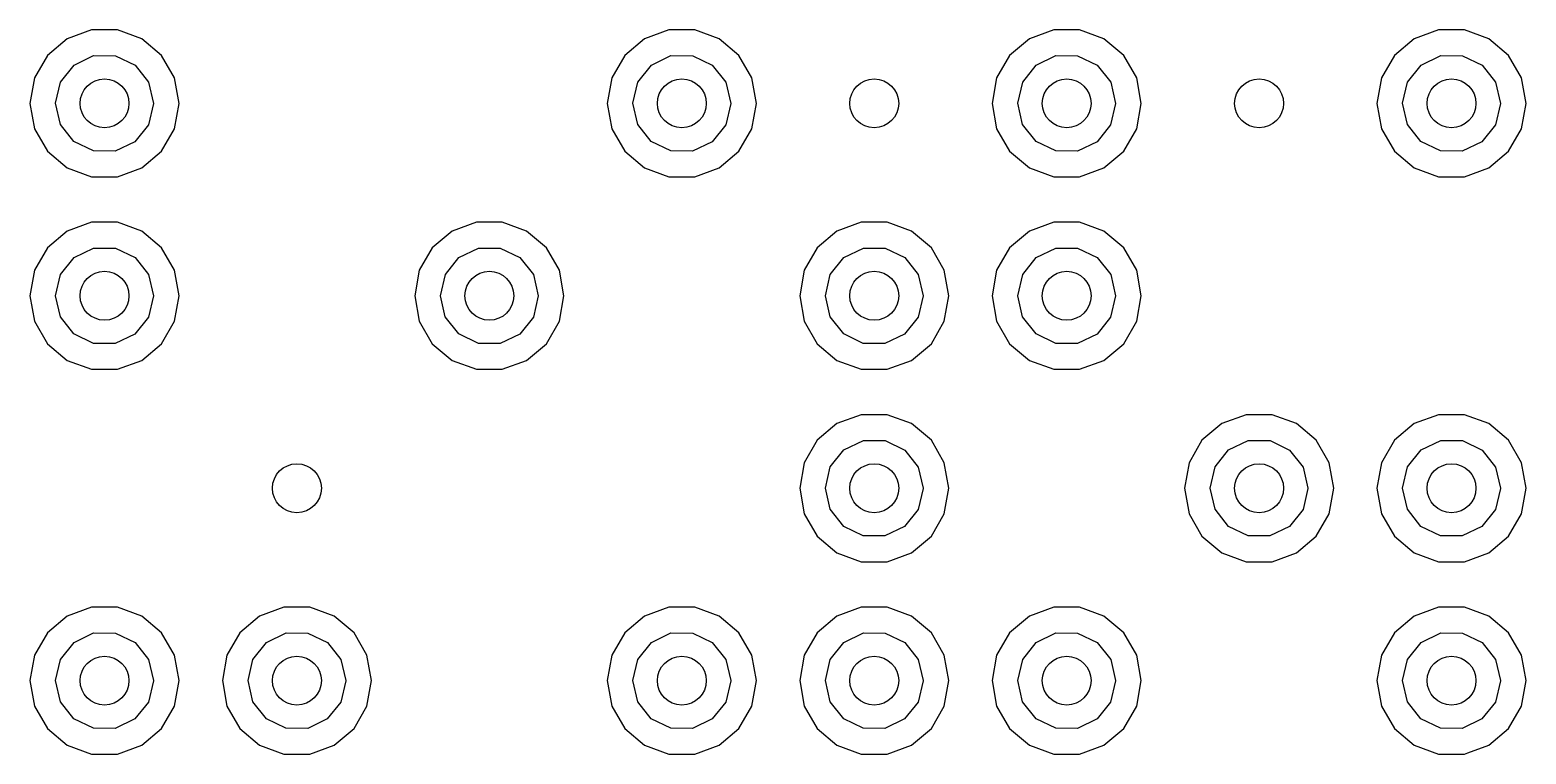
# Model space of a CAD drawing. Extents: x 2.01 to 4.77, y -4.11 to -1.35.
# Drawn here: x 4.1492 to 4.3941, y -2.9274 to -2.8089 of the extents above; entities that cross this region are included whole.
import ezdxf

# ---------------------------------------------------------------- set-up
doc = ezdxf.new("R2010")
doc.units = 0
doc.header["$MEASUREMENT"] = 0
doc.layers.add('BLACK', color=7, linetype='CONTINUOUS')

msp = doc.modelspace()

# ---------------------------------------------------------------- linework, layer by layer
at = {"layer": 'BLACK', "linetype": 'CONTINUOUS'}
for p, q in [((4.15531, -2.8103), (4.15207, -2.81302)), ((4.1593, -2.80885), (4.15531, -2.8103)), ((4.16354, -2.80885), (4.1593, -2.80885)), ((4.16752, -2.8103), (4.16354, -2.80885)), ((4.17077, -2.81302), (4.16752, -2.8103)), ((4.2498, -2.8103), (4.24656, -2.81302)), ((4.25379, -2.80885), (4.2498, -2.8103)), ((4.25802, -2.80885), (4.25379, -2.80885)), ((4.26201, -2.8103), (4.25802, -2.80885)), ((4.26526, -2.81302), (4.26201, -2.8103)), ((4.3128, -2.8103), (4.30955, -2.81302)), ((4.31678, -2.80885), (4.3128, -2.8103)), ((4.32102, -2.80885), (4.31678, -2.80885)), ((4.325, -2.8103), (4.32102, -2.80885)), ((4.32825, -2.81302), (4.325, -2.8103)), ((4.37579, -2.8103), (4.37254, -2.81302)), ((4.37977, -2.80885), (4.37579, -2.8103)), ((4.38401, -2.80885), (4.37977, -2.80885)), ((4.38799, -2.8103), (4.38401, -2.80885)), ((4.39124, -2.81302), (4.38799, -2.8103)), ((4.15207, -2.81302), (4.14995, -2.81669)), ((4.15644, -2.81461), (4.15964, -2.81306)), ((4.15964, -2.81306), (4.1632, -2.81307)), ((4.1632, -2.81307), (4.16641, -2.81461)), ((4.17289, -2.81669), (4.17077, -2.81302)), ((4.24656, -2.81302), (4.24444, -2.81669)), ((4.25093, -2.81461), (4.25413, -2.81306)), ((4.25413, -2.81306), (4.25769, -2.81307)), ((4.25769, -2.81307), (4.2609, -2.81461)), ((4.26737, -2.81669), (4.26526, -2.81302)), ((4.30955, -2.81302), (4.30743, -2.81669)), ((4.31392, -2.81461), (4.31713, -2.81306)), ((4.31713, -2.81306), (4.32068, -2.81307)), ((4.32068, -2.81307), (4.32389, -2.81461)), ((4.33037, -2.81669), (4.32825, -2.81302)), ((4.37254, -2.81302), (4.37042, -2.81669)), ((4.37691, -2.81461), (4.38012, -2.81306)), ((4.38012, -2.81306), (4.38368, -2.81307)), ((4.38368, -2.81307), (4.38688, -2.81461)), ((4.39336, -2.81669), (4.39124, -2.81302)), ((4.15421, -2.81738), (4.15644, -2.81461)), ((4.16641, -2.81461), (4.16863, -2.8174)), ((4.2487, -2.81738), (4.25093, -2.81461)), ((4.2609, -2.81461), (4.26311, -2.8174)), ((4.3117, -2.81738), (4.31392, -2.81461)), ((4.32389, -2.81461), (4.32611, -2.8174)), ((4.37469, -2.81738), (4.37691, -2.81461)), ((4.38688, -2.81461), (4.3891, -2.8174)), ((4.14995, -2.81669), (4.14921, -2.82087)), ((4.15342, -2.82085), (4.15421, -2.81738)), ((4.16863, -2.8174), (4.16942, -2.82087)), ((4.17362, -2.82087), (4.17289, -2.81669)), ((4.24444, -2.81669), (4.2437, -2.82087)), ((4.24791, -2.82085), (4.2487, -2.81738)), ((4.26311, -2.8174), (4.26391, -2.82087)), ((4.26811, -2.82087), (4.26737, -2.81669)), ((4.30743, -2.81669), (4.30669, -2.82087)), ((4.3109, -2.82085), (4.3117, -2.81738)), ((4.32611, -2.8174), (4.3269, -2.82087)), ((4.3311, -2.82087), (4.33037, -2.81669)), ((4.37042, -2.81669), (4.36968, -2.82087)), ((4.37389, -2.82085), (4.37469, -2.81738)), ((4.3891, -2.8174), (4.38989, -2.82087)), ((4.39409, -2.82087), (4.39336, -2.81669)), ((4.14921, -2.82087), (4.14995, -2.82504)), ((4.1542, -2.82432), (4.15342, -2.82085)), ((4.16942, -2.82089), (4.16861, -2.82436)), ((4.16942, -2.82087), (4.16942, -2.82089)), ((4.17289, -2.82504), (4.17362, -2.82087)), ((4.2437, -2.82087), (4.24444, -2.82504)), ((4.24869, -2.82432), (4.24791, -2.82085)), ((4.26391, -2.82089), (4.2631, -2.82436)), ((4.26391, -2.82087), (4.26391, -2.82089)), ((4.26737, -2.82504), (4.26811, -2.82087)), ((4.30669, -2.82087), (4.30743, -2.82504)), ((4.31168, -2.82432), (4.3109, -2.82085)), ((4.3269, -2.82089), (4.32609, -2.82436)), ((4.3269, -2.82087), (4.3269, -2.82089)), ((4.33037, -2.82504), (4.3311, -2.82087)), ((4.36968, -2.82087), (4.37042, -2.82504)), ((4.37468, -2.82432), (4.37389, -2.82085)), ((4.38989, -2.82089), (4.38909, -2.82436)), ((4.38989, -2.82087), (4.38989, -2.82089)), ((4.39336, -2.82504), (4.39409, -2.82087)), ((4.14995, -2.82504), (4.15207, -2.82871)), ((4.15642, -2.82711), (4.1542, -2.82432)), ((4.16861, -2.82436), (4.16639, -2.82714)), ((4.17077, -2.82871), (4.17289, -2.82504)), ((4.24444, -2.82504), (4.24656, -2.82871)), ((4.2509, -2.82711), (4.24869, -2.82432)), ((4.2631, -2.82436), (4.26087, -2.82714)), ((4.26526, -2.82871), (4.26737, -2.82504)), ((4.30743, -2.82504), (4.30955, -2.82871)), ((4.3139, -2.82711), (4.31168, -2.82432)), ((4.32609, -2.82436), (4.32387, -2.82714)), ((4.32825, -2.82871), (4.33037, -2.82504)), ((4.37042, -2.82504), (4.37254, -2.82871)), ((4.37689, -2.82711), (4.37468, -2.82432)), ((4.38909, -2.82436), (4.38686, -2.82714)), ((4.39124, -2.82871), (4.39336, -2.82504)), ((4.15962, -2.82866), (4.15642, -2.82711)), ((4.16639, -2.82714), (4.16318, -2.82867)), ((4.25411, -2.82866), (4.2509, -2.82711)), ((4.26087, -2.82714), (4.25766, -2.82867)), ((4.3171, -2.82866), (4.3139, -2.82711)), ((4.32387, -2.82714), (4.32066, -2.82867)), ((4.38009, -2.82866), (4.37689, -2.82711)), ((4.38686, -2.82714), (4.38365, -2.82867)), ((4.15207, -2.82871), (4.15531, -2.83144)), ((4.16318, -2.82867), (4.15962, -2.82866)), ((4.16752, -2.83144), (4.17077, -2.82871)), ((4.24656, -2.82871), (4.2498, -2.83144)), ((4.25766, -2.82867), (4.25411, -2.82866)), ((4.26201, -2.83144), (4.26526, -2.82871)), ((4.30955, -2.82871), (4.3128, -2.83144)), ((4.32066, -2.82867), (4.3171, -2.82866)), ((4.325, -2.83144), (4.32825, -2.82871)), ((4.37254, -2.82871), (4.37579, -2.83144)), ((4.38365, -2.82867), (4.38009, -2.82866)), ((4.38799, -2.83144), (4.39124, -2.82871)), ((4.15531, -2.83144), (4.1593, -2.83289)), ((4.1593, -2.83289), (4.16354, -2.83289)), ((4.16354, -2.83289), (4.16752, -2.83144)), ((4.2498, -2.83144), (4.25379, -2.83289)), ((4.25379, -2.83289), (4.25802, -2.83289)), ((4.25802, -2.83289), (4.26201, -2.83144)), ((4.3128, -2.83144), (4.31678, -2.83289)), ((4.31678, -2.83289), (4.32102, -2.83289)), ((4.32102, -2.83289), (4.325, -2.83144)), ((4.37579, -2.83144), (4.37977, -2.83289)), ((4.37977, -2.83289), (4.38401, -2.83289)), ((4.38401, -2.83289), (4.38799, -2.83144)), ((4.1593, -2.84034), (4.15531, -2.84179)), ((4.16354, -2.84034), (4.1593, -2.84034)), ((4.16752, -2.84179), (4.16354, -2.84034)), ((4.22229, -2.84034), (4.21831, -2.84179)), ((4.22653, -2.84034), (4.22229, -2.84034)), ((4.23051, -2.84179), (4.22653, -2.84034)), ((4.28528, -2.84034), (4.2813, -2.84179)), ((4.28952, -2.84034), (4.28528, -2.84034)), ((4.2935, -2.84179), (4.28952, -2.84034)), ((4.31678, -2.84034), (4.3128, -2.84179)), ((4.32102, -2.84034), (4.31678, -2.84034)), ((4.325, -2.84179), (4.32102, -2.84034)), ((4.15531, -2.84179), (4.15207, -2.84452)), ((4.17077, -2.84452), (4.16752, -2.84179)), ((4.21831, -2.84179), (4.21506, -2.84452)), ((4.23376, -2.84452), (4.23051, -2.84179)), ((4.2813, -2.84179), (4.27805, -2.84452)), ((4.29675, -2.84452), (4.2935, -2.84179)), ((4.3128, -2.84179), (4.30955, -2.84452)), ((4.32825, -2.84452), (4.325, -2.84179)), ((4.15207, -2.84452), (4.14995, -2.84819)), ((4.15644, -2.8461), (4.15964, -2.84456)), ((4.15964, -2.84456), (4.1632, -2.84456)), ((4.1632, -2.84456), (4.16641, -2.84611)), ((4.17289, -2.84819), (4.17077, -2.84452)), ((4.21506, -2.84452), (4.21294, -2.84819)), ((4.21943, -2.8461), (4.22264, -2.84456)), ((4.22264, -2.84456), (4.2262, -2.84456)), ((4.2262, -2.84456), (4.2294, -2.84611)), ((4.23588, -2.84819), (4.23376, -2.84452)), ((4.27805, -2.84452), (4.27593, -2.84819)), ((4.28242, -2.8461), (4.28563, -2.84456)), ((4.28563, -2.84456), (4.28919, -2.84456)), ((4.28919, -2.84456), (4.29239, -2.84611)), ((4.29887, -2.84819), (4.29675, -2.84452)), ((4.30955, -2.84452), (4.30743, -2.84819)), ((4.31392, -2.8461), (4.31713, -2.84456)), ((4.31713, -2.84456), (4.32068, -2.84456)), ((4.32068, -2.84456), (4.32389, -2.84611)), ((4.33037, -2.84819), (4.32825, -2.84452)), ((4.15421, -2.84888), (4.15644, -2.8461)), ((4.16641, -2.84611), (4.16863, -2.84889)), ((4.21721, -2.84888), (4.21943, -2.8461)), ((4.2294, -2.84611), (4.23162, -2.84889)), ((4.2802, -2.84888), (4.28242, -2.8461)), ((4.29239, -2.84611), (4.29461, -2.84889)), ((4.3117, -2.84888), (4.31392, -2.8461)), ((4.32389, -2.84611), (4.32611, -2.84889)), ((4.14995, -2.84819), (4.14921, -2.85236)), ((4.15342, -2.85235), (4.15421, -2.84888)), ((4.16863, -2.84889), (4.16942, -2.85236)), ((4.17362, -2.85236), (4.17289, -2.84819)), ((4.21294, -2.84819), (4.2122, -2.85236)), ((4.21641, -2.85235), (4.21721, -2.84888)), ((4.23162, -2.84889), (4.23241, -2.85236)), ((4.23661, -2.85236), (4.23588, -2.84819)), ((4.27593, -2.84819), (4.2752, -2.85236)), ((4.2794, -2.85235), (4.2802, -2.84888)), ((4.29461, -2.84889), (4.2954, -2.85236)), ((4.29961, -2.85236), (4.29887, -2.84819)), ((4.30743, -2.84819), (4.30669, -2.85236)), ((4.3109, -2.85235), (4.3117, -2.84888)), ((4.32611, -2.84889), (4.3269, -2.85236)), ((4.3311, -2.85236), (4.33037, -2.84819)), ((4.14921, -2.85236), (4.14995, -2.85654)), ((4.1542, -2.85582), (4.15342, -2.85235)), ((4.16942, -2.85239), (4.16861, -2.85586)), ((4.16942, -2.85236), (4.16942, -2.85239)), ((4.17289, -2.85654), (4.17362, -2.85236)), ((4.2122, -2.85236), (4.21294, -2.85654)), ((4.21719, -2.85582), (4.21641, -2.85235)), ((4.23241, -2.85239), (4.23161, -2.85586)), ((4.23241, -2.85236), (4.23241, -2.85239)), ((4.23588, -2.85654), (4.23661, -2.85236)), ((4.2752, -2.85236), (4.27593, -2.85654)), ((4.28019, -2.85582), (4.2794, -2.85235)), ((4.2954, -2.85239), (4.2946, -2.85586)), ((4.2954, -2.85236), (4.2954, -2.85239)), ((4.29887, -2.85654), (4.29961, -2.85236)), ((4.30669, -2.85236), (4.30743, -2.85654)), ((4.31168, -2.85582), (4.3109, -2.85235)), ((4.3269, -2.85239), (4.32609, -2.85586)), ((4.3269, -2.85236), (4.3269, -2.85239)), ((4.33037, -2.85654), (4.3311, -2.85236)), ((4.14995, -2.85654), (4.15207, -2.86021)), ((4.15642, -2.85861), (4.1542, -2.85582)), ((4.16861, -2.85586), (4.16639, -2.85863)), ((4.17077, -2.86021), (4.17289, -2.85654)), ((4.21294, -2.85654), (4.21506, -2.86021)), ((4.21941, -2.85861), (4.21719, -2.85582)), ((4.23161, -2.85586), (4.22938, -2.85863)), ((4.23376, -2.86021), (4.23588, -2.85654)), ((4.27593, -2.85654), (4.27805, -2.86021)), ((4.2824, -2.85861), (4.28019, -2.85582)), ((4.2946, -2.85586), (4.29237, -2.85863)), ((4.29675, -2.86021), (4.29887, -2.85654)), ((4.30743, -2.85654), (4.30955, -2.86021)), ((4.3139, -2.85861), (4.31168, -2.85582)), ((4.32609, -2.85586), (4.32387, -2.85863)), ((4.32825, -2.86021), (4.33037, -2.85654)), ((4.15962, -2.86016), (4.15642, -2.85861)), ((4.16318, -2.86017), (4.15962, -2.86016)), ((4.16639, -2.85863), (4.16318, -2.86017)), ((4.22261, -2.86016), (4.21941, -2.85861)), ((4.22617, -2.86017), (4.22261, -2.86016)), ((4.22938, -2.85863), (4.22617, -2.86017)), ((4.2856, -2.86016), (4.2824, -2.85861)), ((4.28916, -2.86017), (4.2856, -2.86016)), ((4.29237, -2.85863), (4.28916, -2.86017)), ((4.3171, -2.86016), (4.3139, -2.85861)), ((4.32066, -2.86017), (4.3171, -2.86016)), ((4.32387, -2.85863), (4.32066, -2.86017)), ((4.15207, -2.86021), (4.15531, -2.86293)), ((4.16752, -2.86293), (4.17077, -2.86021)), ((4.21506, -2.86021), (4.21831, -2.86293)), ((4.23051, -2.86293), (4.23376, -2.86021)), ((4.27805, -2.86021), (4.2813, -2.86293)), ((4.2935, -2.86293), (4.29675, -2.86021)), ((4.30955, -2.86021), (4.3128, -2.86293)), ((4.325, -2.86293), (4.32825, -2.86021)), ((4.15531, -2.86293), (4.1593, -2.86438)), ((4.1593, -2.86438), (4.16354, -2.86438)), ((4.16354, -2.86438), (4.16752, -2.86293)), ((4.21831, -2.86293), (4.22229, -2.86438)), ((4.22229, -2.86438), (4.22653, -2.86438)), ((4.22653, -2.86438), (4.23051, -2.86293)), ((4.2813, -2.86293), (4.28528, -2.86438)), ((4.28528, -2.86438), (4.28952, -2.86438)), ((4.28952, -2.86438), (4.2935, -2.86293)), ((4.3128, -2.86293), (4.31678, -2.86438)), ((4.31678, -2.86438), (4.32102, -2.86438)), ((4.32102, -2.86438), (4.325, -2.86293)), ((4.28528, -2.87184), (4.2813, -2.87329)), ((4.28952, -2.87184), (4.28528, -2.87184)), ((4.2935, -2.87329), (4.28952, -2.87184)), ((4.34827, -2.87184), (4.34429, -2.87329)), ((4.35251, -2.87184), (4.34827, -2.87184)), ((4.3565, -2.87329), (4.35251, -2.87184)), ((4.37977, -2.87184), (4.37579, -2.87329)), ((4.38401, -2.87184), (4.37977, -2.87184)), ((4.38799, -2.87329), (4.38401, -2.87184)), ((4.2813, -2.87329), (4.27805, -2.87601)), ((4.29675, -2.87601), (4.2935, -2.87329)), ((4.34429, -2.87329), (4.34104, -2.87601)), ((4.35974, -2.87601), (4.3565, -2.87329)), ((4.37579, -2.87329), (4.37254, -2.87601)), ((4.39124, -2.87601), (4.38799, -2.87329)), ((4.27805, -2.87601), (4.27593, -2.87968)), ((4.28242, -2.8776), (4.28563, -2.87606)), ((4.28563, -2.87606), (4.28919, -2.87606)), ((4.28919, -2.87606), (4.29239, -2.87761)), ((4.29887, -2.87968), (4.29675, -2.87601)), ((4.34104, -2.87601), (4.33892, -2.87968)), ((4.34541, -2.8776), (4.34862, -2.87606)), ((4.34862, -2.87606), (4.35218, -2.87606)), ((4.35218, -2.87606), (4.35538, -2.87761)), ((4.36186, -2.87968), (4.35974, -2.87601)), ((4.37254, -2.87601), (4.37042, -2.87968)), ((4.37691, -2.8776), (4.38012, -2.87606)), ((4.38012, -2.87606), (4.38368, -2.87606)), ((4.38368, -2.87606), (4.38688, -2.87761)), ((4.39336, -2.87968), (4.39124, -2.87601)), ((4.27593, -2.87968), (4.2752, -2.88386)), ((4.2802, -2.88038), (4.28242, -2.8776)), ((4.29239, -2.87761), (4.29461, -2.88039)), ((4.29961, -2.88386), (4.29887, -2.87968)), ((4.33892, -2.87968), (4.33819, -2.88386)), ((4.34319, -2.88038), (4.34541, -2.8776)), ((4.35538, -2.87761), (4.3576, -2.88039)), ((4.3626, -2.88386), (4.36186, -2.87968)), ((4.37042, -2.87968), (4.36968, -2.88386)), ((4.37469, -2.88038), (4.37691, -2.8776)), ((4.38688, -2.87761), (4.3891, -2.88039)), ((4.39409, -2.88386), (4.39336, -2.87968)), ((4.2794, -2.88384), (4.2802, -2.88038)), ((4.29461, -2.88039), (4.2954, -2.88386)), ((4.34239, -2.88384), (4.34319, -2.88038)), ((4.3576, -2.88039), (4.35839, -2.88386)), ((4.37389, -2.88384), (4.37469, -2.88038)), ((4.3891, -2.88039), (4.38989, -2.88386)), ((4.2752, -2.88386), (4.27593, -2.88803)), ((4.28019, -2.88731), (4.2794, -2.88384)), ((4.2954, -2.88389), (4.2946, -2.88735)), ((4.2954, -2.88386), (4.2954, -2.88389)), ((4.29887, -2.88803), (4.29961, -2.88386)), ((4.33819, -2.88386), (4.33892, -2.88803)), ((4.34318, -2.88731), (4.34239, -2.88384)), ((4.35839, -2.88389), (4.35759, -2.88735)), ((4.35839, -2.88386), (4.35839, -2.88389)), ((4.36186, -2.88803), (4.3626, -2.88386)), ((4.36968, -2.88386), (4.37042, -2.88803)), ((4.37468, -2.88731), (4.37389, -2.88384)), ((4.38989, -2.88389), (4.38909, -2.88735)), ((4.38989, -2.88386), (4.38989, -2.88389)), ((4.39336, -2.88803), (4.39409, -2.88386)), ((4.27593, -2.88803), (4.27805, -2.8917)), ((4.2824, -2.8901), (4.28019, -2.88731)), ((4.2946, -2.88735), (4.29237, -2.89013)), ((4.29675, -2.8917), (4.29887, -2.88803)), ((4.33892, -2.88803), (4.34104, -2.8917)), ((4.34539, -2.8901), (4.34318, -2.88731)), ((4.35759, -2.88735), (4.35536, -2.89013)), ((4.35974, -2.8917), (4.36186, -2.88803)), ((4.37042, -2.88803), (4.37254, -2.8917)), ((4.37689, -2.8901), (4.37468, -2.88731)), ((4.38909, -2.88735), (4.38686, -2.89013)), ((4.39124, -2.8917), (4.39336, -2.88803)), ((4.27805, -2.8917), (4.2813, -2.89443)), ((4.2856, -2.89165), (4.2824, -2.8901)), ((4.28916, -2.89166), (4.2856, -2.89165)), ((4.29237, -2.89013), (4.28916, -2.89166)), ((4.2935, -2.89443), (4.29675, -2.8917)), ((4.34104, -2.8917), (4.34429, -2.89443)), ((4.34859, -2.89165), (4.34539, -2.8901)), ((4.35215, -2.89166), (4.34859, -2.89165)), ((4.35536, -2.89013), (4.35215, -2.89166)), ((4.3565, -2.89443), (4.35974, -2.8917)), ((4.37254, -2.8917), (4.37579, -2.89443)), ((4.38009, -2.89165), (4.37689, -2.8901)), ((4.38365, -2.89166), (4.38009, -2.89165)), ((4.38686, -2.89013), (4.38365, -2.89166)), ((4.38799, -2.89443), (4.39124, -2.8917)), ((4.2813, -2.89443), (4.28528, -2.89588)), ((4.28952, -2.89588), (4.2935, -2.89443)), ((4.34429, -2.89443), (4.34827, -2.89588)), ((4.35251, -2.89588), (4.3565, -2.89443)), ((4.37579, -2.89443), (4.37977, -2.89588)), ((4.38401, -2.89588), (4.38799, -2.89443)), ((4.28528, -2.89588), (4.28952, -2.89588)), ((4.34827, -2.89588), (4.35251, -2.89588)), ((4.37977, -2.89588), (4.38401, -2.89588)), ((4.1593, -2.90333), (4.15531, -2.90478)), ((4.16354, -2.90333), (4.1593, -2.90333)), ((4.16752, -2.90478), (4.16354, -2.90333)), ((4.19079, -2.90333), (4.18681, -2.90478)), ((4.19503, -2.90333), (4.19079, -2.90333)), ((4.19902, -2.90478), (4.19503, -2.90333)), ((4.25379, -2.90333), (4.2498, -2.90478)), ((4.25802, -2.90333), (4.25379, -2.90333)), ((4.26201, -2.90478), (4.25802, -2.90333)), ((4.28528, -2.90333), (4.2813, -2.90478)), ((4.28952, -2.90333), (4.28528, -2.90333)), ((4.2935, -2.90478), (4.28952, -2.90333)), ((4.31678, -2.90333), (4.3128, -2.90478)), ((4.32102, -2.90333), (4.31678, -2.90333)), ((4.325, -2.90478), (4.32102, -2.90333)), ((4.37977, -2.90333), (4.37579, -2.90478)), ((4.38401, -2.90333), (4.37977, -2.90333)), ((4.38799, -2.90478), (4.38401, -2.90333)), ((4.15531, -2.90478), (4.15207, -2.90751)), ((4.17077, -2.90751), (4.16752, -2.90478)), ((4.18681, -2.90478), (4.18356, -2.90751)), ((4.20226, -2.90751), (4.19902, -2.90478)), ((4.2498, -2.90478), (4.24656, -2.90751)), ((4.26526, -2.90751), (4.26201, -2.90478)), ((4.2813, -2.90478), (4.27805, -2.90751)), ((4.29675, -2.90751), (4.2935, -2.90478)), ((4.3128, -2.90478), (4.30955, -2.90751)), ((4.32825, -2.90751), (4.325, -2.90478)), ((4.37579, -2.90478), (4.37254, -2.90751)), ((4.39124, -2.90751), (4.38799, -2.90478)), ((4.15207, -2.90751), (4.14995, -2.91118)), ((4.15421, -2.91187), (4.15644, -2.90909)), ((4.15644, -2.90909), (4.15964, -2.90755)), ((4.15964, -2.90755), (4.1632, -2.90756)), ((4.1632, -2.90756), (4.16641, -2.9091)), ((4.16641, -2.9091), (4.16863, -2.91189)), ((4.17289, -2.91118), (4.17077, -2.90751)), ((4.18356, -2.90751), (4.18144, -2.91118)), ((4.18571, -2.91187), (4.18793, -2.90909)), ((4.18793, -2.90909), (4.19114, -2.90755)), ((4.19114, -2.90755), (4.1947, -2.90756)), ((4.1947, -2.90756), (4.1979, -2.9091)), ((4.1979, -2.9091), (4.20012, -2.91189)), ((4.20438, -2.91118), (4.20226, -2.90751)), ((4.24656, -2.90751), (4.24444, -2.91118)), ((4.2487, -2.91187), (4.25093, -2.90909)), ((4.25093, -2.90909), (4.25413, -2.90755)), ((4.25413, -2.90755), (4.25769, -2.90756)), ((4.25769, -2.90756), (4.2609, -2.9091)), ((4.2609, -2.9091), (4.26311, -2.91189)), ((4.26737, -2.91118), (4.26526, -2.90751)), ((4.27805, -2.90751), (4.27593, -2.91118)), ((4.2802, -2.91187), (4.28242, -2.90909)), ((4.28242, -2.90909), (4.28563, -2.90755)), ((4.28563, -2.90755), (4.28919, -2.90756)), ((4.28919, -2.90756), (4.29239, -2.9091)), ((4.29239, -2.9091), (4.29461, -2.91189)), ((4.29887, -2.91118), (4.29675, -2.90751)), ((4.30955, -2.90751), (4.30743, -2.91118)), ((4.3117, -2.91187), (4.31392, -2.90909)), ((4.31392, -2.90909), (4.31713, -2.90755)), ((4.31713, -2.90755), (4.32068, -2.90756)), ((4.32068, -2.90756), (4.32389, -2.9091)), ((4.32389, -2.9091), (4.32611, -2.91189)), ((4.33037, -2.91118), (4.32825, -2.90751)), ((4.37254, -2.90751), (4.37042, -2.91118)), ((4.37469, -2.91187), (4.37691, -2.90909)), ((4.37691, -2.90909), (4.38012, -2.90755)), ((4.38012, -2.90755), (4.38368, -2.90756)), ((4.38368, -2.90756), (4.38688, -2.9091)), ((4.38688, -2.9091), (4.3891, -2.91189)), ((4.39336, -2.91118), (4.39124, -2.90751)), ((4.14995, -2.91118), (4.14921, -2.91535)), ((4.17362, -2.91535), (4.17289, -2.91118)), ((4.18144, -2.91118), (4.18071, -2.91535)), ((4.20512, -2.91535), (4.20438, -2.91118)), ((4.24444, -2.91118), (4.2437, -2.91535)), ((4.26811, -2.91535), (4.26737, -2.91118)), ((4.27593, -2.91118), (4.2752, -2.91535)), ((4.29961, -2.91535), (4.29887, -2.91118)), ((4.30743, -2.91118), (4.30669, -2.91535)), ((4.3311, -2.91535), (4.33037, -2.91118)), ((4.37042, -2.91118), (4.36968, -2.91535)), ((4.39409, -2.91535), (4.39336, -2.91118)), ((4.15342, -2.91534), (4.15421, -2.91187)), ((4.16863, -2.91189), (4.16942, -2.91535)), ((4.18491, -2.91534), (4.18571, -2.91187)), ((4.20012, -2.91189), (4.20091, -2.91535)), ((4.24791, -2.91534), (4.2487, -2.91187)), ((4.26311, -2.91189), (4.26391, -2.91535)), ((4.2794, -2.91534), (4.2802, -2.91187)), ((4.29461, -2.91189), (4.2954, -2.91535)), ((4.3109, -2.91534), (4.3117, -2.91187)), ((4.32611, -2.91189), (4.3269, -2.91535)), ((4.37389, -2.91534), (4.37469, -2.91187)), ((4.3891, -2.91189), (4.38989, -2.91535)), ((4.14921, -2.91535), (4.14995, -2.91953)), ((4.1542, -2.91881), (4.15342, -2.91534)), ((4.16942, -2.91538), (4.16861, -2.91885)), ((4.16942, -2.91535), (4.16942, -2.91538)), ((4.17289, -2.91953), (4.17362, -2.91535)), ((4.18071, -2.91535), (4.18144, -2.91953)), ((4.1857, -2.91881), (4.18491, -2.91534)), ((4.20091, -2.91538), (4.20011, -2.91885)), ((4.20091, -2.91535), (4.20091, -2.91538)), ((4.20438, -2.91953), (4.20512, -2.91535)), ((4.2437, -2.91535), (4.24444, -2.91953)), ((4.24869, -2.91881), (4.24791, -2.91534)), ((4.26391, -2.91538), (4.2631, -2.91885)), ((4.26391, -2.91535), (4.26391, -2.91538)), ((4.26737, -2.91953), (4.26811, -2.91535)), ((4.2752, -2.91535), (4.27593, -2.91953)), ((4.28019, -2.91881), (4.2794, -2.91534)), ((4.2954, -2.91538), (4.2946, -2.91885)), ((4.2954, -2.91535), (4.2954, -2.91538)), ((4.29887, -2.91953), (4.29961, -2.91535)), ((4.30669, -2.91535), (4.30743, -2.91953)), ((4.31168, -2.91881), (4.3109, -2.91534)), ((4.3269, -2.91538), (4.32609, -2.91885)), ((4.3269, -2.91535), (4.3269, -2.91538)), ((4.33037, -2.91953), (4.3311, -2.91535)), ((4.36968, -2.91535), (4.37042, -2.91953)), ((4.37468, -2.91881), (4.37389, -2.91534)), ((4.38989, -2.91538), (4.38909, -2.91885)), ((4.38989, -2.91535), (4.38989, -2.91538)), ((4.39336, -2.91953), (4.39409, -2.91535)), ((4.15642, -2.9216), (4.1542, -2.91881)), ((4.16861, -2.91885), (4.16639, -2.92162)), ((4.18791, -2.9216), (4.1857, -2.91881)), ((4.20011, -2.91885), (4.19788, -2.92162)), ((4.2509, -2.9216), (4.24869, -2.91881)), ((4.2631, -2.91885), (4.26087, -2.92162)), ((4.2824, -2.9216), (4.28019, -2.91881)), ((4.2946, -2.91885), (4.29237, -2.92162)), ((4.3139, -2.9216), (4.31168, -2.91881)), ((4.32609, -2.91885), (4.32387, -2.92162)), ((4.37689, -2.9216), (4.37468, -2.91881)), ((4.38909, -2.91885), (4.38686, -2.92162)), ((4.14995, -2.91953), (4.15207, -2.9232)), ((4.17077, -2.9232), (4.17289, -2.91953)), ((4.18144, -2.91953), (4.18356, -2.9232)), ((4.20226, -2.9232), (4.20438, -2.91953)), ((4.24444, -2.91953), (4.24656, -2.9232)), ((4.26526, -2.9232), (4.26737, -2.91953)), ((4.27593, -2.91953), (4.27805, -2.9232)), ((4.29675, -2.9232), (4.29887, -2.91953)), ((4.30743, -2.91953), (4.30955, -2.9232)), ((4.32825, -2.9232), (4.33037, -2.91953)), ((4.37042, -2.91953), (4.37254, -2.9232)), ((4.39124, -2.9232), (4.39336, -2.91953)), ((4.15207, -2.9232), (4.15531, -2.92592)), ((4.15962, -2.92315), (4.15642, -2.9216)), ((4.16318, -2.92316), (4.15962, -2.92315)), ((4.16639, -2.92162), (4.16318, -2.92316)), ((4.16752, -2.92592), (4.17077, -2.9232)), ((4.18356, -2.9232), (4.18681, -2.92592)), ((4.19111, -2.92315), (4.18791, -2.9216)), ((4.19467, -2.92316), (4.19111, -2.92315)), ((4.19788, -2.92162), (4.19467, -2.92316)), ((4.19902, -2.92592), (4.20226, -2.9232)), ((4.24656, -2.9232), (4.2498, -2.92592)), ((4.25411, -2.92315), (4.2509, -2.9216)), ((4.25766, -2.92316), (4.25411, -2.92315)), ((4.26087, -2.92162), (4.25766, -2.92316)), ((4.26201, -2.92592), (4.26526, -2.9232)), ((4.27805, -2.9232), (4.2813, -2.92592)), ((4.2856, -2.92315), (4.2824, -2.9216)), ((4.28916, -2.92316), (4.2856, -2.92315)), ((4.29237, -2.92162), (4.28916, -2.92316)), ((4.2935, -2.92592), (4.29675, -2.9232)), ((4.30955, -2.9232), (4.3128, -2.92592)), ((4.3171, -2.92315), (4.3139, -2.9216)), ((4.32066, -2.92316), (4.3171, -2.92315)), ((4.32387, -2.92162), (4.32066, -2.92316)), ((4.325, -2.92592), (4.32825, -2.9232)), ((4.37254, -2.9232), (4.37579, -2.92592)), ((4.38009, -2.92315), (4.37689, -2.9216)), ((4.38365, -2.92316), (4.38009, -2.92315)), ((4.38686, -2.92162), (4.38365, -2.92316)), ((4.38799, -2.92592), (4.39124, -2.9232)), ((4.15531, -2.92592), (4.1593, -2.92737)), ((4.16354, -2.92737), (4.16752, -2.92592)), ((4.18681, -2.92592), (4.19079, -2.92737)), ((4.19503, -2.92737), (4.19902, -2.92592)), ((4.2498, -2.92592), (4.25379, -2.92737)), ((4.25802, -2.92737), (4.26201, -2.92592)), ((4.2813, -2.92592), (4.28528, -2.92737)), ((4.28952, -2.92737), (4.2935, -2.92592)), ((4.3128, -2.92592), (4.31678, -2.92737)), ((4.32102, -2.92737), (4.325, -2.92592)), ((4.37579, -2.92592), (4.37977, -2.92737)), ((4.38458, -2.92717), (4.38799, -2.92592)), ((4.1593, -2.92737), (4.16354, -2.92737)), ((4.19079, -2.92737), (4.19503, -2.92737)), ((4.25379, -2.92737), (4.25802, -2.92737)), ((4.28528, -2.92737), (4.28952, -2.92737)), ((4.31678, -2.92737), (4.32102, -2.92737)), ((4.37977, -2.92737), (4.38401, -2.92737)), ((4.38401, -2.92737), (4.38458, -2.92717))]:
    msp.add_line(p, q, dxfattribs=at)
at = {"layer": 'BLACK'}
for centre in [(4.16142, -2.82087), (4.25591, -2.82087), (4.2874, -2.82087), (4.3189, -2.82087), (4.35039, -2.82087), (4.38189, -2.82087), (4.16142, -2.85236), (4.22441, -2.85236), (4.2874, -2.85236), (4.3189, -2.85236), (4.19291, -2.88386), (4.2874, -2.88386), (4.35039, -2.88386), (4.38189, -2.88386), (4.16142, -2.91535), (4.19291, -2.91535), (4.25591, -2.91535), (4.2874, -2.91535), (4.3189, -2.91535), (4.38189, -2.91535)]:
    msp.add_circle(centre, 0.004, dxfattribs=at)

doc.saveas('drawing.dxf')
